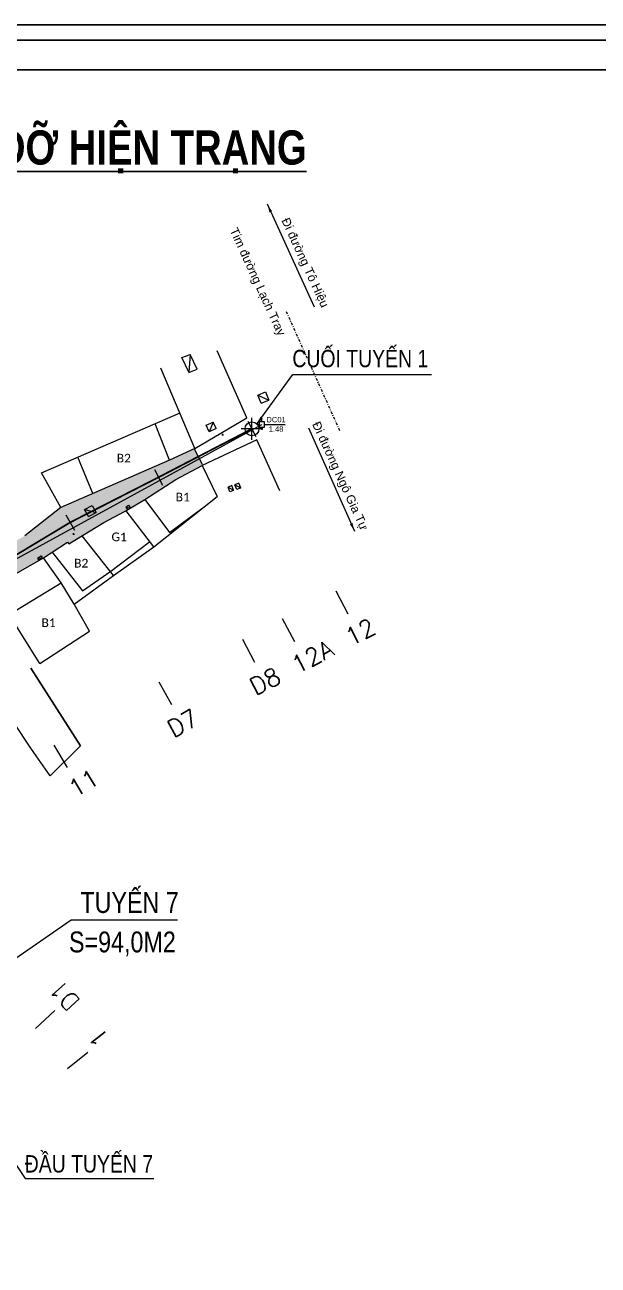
# Model space of a CAD drawing. Header units: metres. Extents: x 596935 to 599449, y 2303977 to 2305782.
# Drawn here: x 598804.3 to 598870.3, y 2304804.3 to 2304947.1 of the extents above; entities that cross this region are included whole.
import ezdxf
from ezdxf.enums import TextEntityAlignment as Align

# ---------------------------------------------------------------- set-up
doc = ezdxf.new("R2010")
doc.units = ezdxf.units.M
doc.header["$MEASUREMENT"] = 0
doc.header["$PDMODE"] = 2
doc.header["$PDSIZE"] = 0.1
for name, pattern in [('CENTERX2', [4, 2.5, -0.5, 0.5, -0.5]), ('DASHDOTTED', [0.2, 0.1, -0.05, 0, -0.05]), ('HIDDEN', [0.375, 0.25, -0.125])]:
    doc.linetypes.add(name, pattern=pattern)
for name, color, linetype in [('duong', 3, 'Continuous'), ('ga', 5, 'Continuous'), ('GHI CHU', 7, 'Continuous'), ('GHICHU', 7, 'Continuous'), ('KHUNGTEN', 5, 'Continuous'), ('KYHIEU', 250, 'Continuous'), ('pntelev', 2, 'Continuous'), ('thep', 2, 'Continuous'), ('tram', 6, 'Continuous'), ('TUYEN', 7, 'Continuous')]:
    doc.layers.add(name, color=color, linetype=linetype)
for name, color, linetype, lineweight in [('LC Dim', 8, 'Continuous', 18), ('LC Hatch', 252, 'Continuous', 9), ('LC Khac', 4, 'Continuous', 9), ('LC MANH DUT', 35, 'HIDDEN', 5), ('LC Text2', 7, 'Continuous', 25), ('Level 10', 7, 'Continuous', 0)]:
    doc.layers.add(name, color=color, linetype=linetype, lineweight=lineweight)
doc.styles.add('ghi chu', font='arial.ttf')
doc.styles.add('LC 1', font='')
doc.styles.add('LC3', font='', dxfattribs={"width": 0.8})
doc.styles.add('Legend', font='calibri.ttf')
doc.styles.add('STYLE1', font='')
doc.styles.add('T2', font='', dxfattribs={"width": 0.8})
doc.styles.add('TENCOC', font='Vnromanc.shx')
doc.styles.get('LC 1').set_extended_font_data('.VnAvantH', bold=True)
doc.styles.get('LC3').set_extended_font_data('.VnArialH', bold=True)
doc.styles.get('STYLE1').set_extended_font_data('.VnArial')
doc.styles.get('T2').set_extended_font_data('.VnArialH')
doc.dimstyles.get("Standard").update_dxf_attribs({"dimtxt": 0.18, "dimasz": 0.18, "dimexe": 0.18, "dimexo": 0.0625, "dimgap": 0.09, "dimtad": 0, "dimtih": 1, "dimtoh": 1, "dimdec": 4, "dimzin": 0, "dimdsep": 46, "dimtxsty": 'Standard', "dimcen": 0.09, "dimadec": 0, "dimazin": 0, "dimtfac": 1, "dimtdec": 4, "dimtofl": 0, "dimtmove": 0, "dimatfit": 3, "dimfxl": 1, "dimtolj": 1, "dimtzin": 0, "dimarcsym": 0})

# ---------------------------------------------------------------- blocks, each defined once
blk = doc.blocks.new('dc')
at = {"layer": 'KYHIEU', "color": 1, "lineweight": 0}
blk.add_lwpolyline([(-0.5, -0.5), (0.5, -0.5), (0.5, 0.5), (-0.5, 0.5)], close=True, dxfattribs=at)
at = {"layer": 'KYHIEU', "color": 1, "lineweight": 0, "const_width": 0.025}
blk.add_lwpolyline([(-0.04, 0, 1), (0.04, 0, 1)], format="xyb", close=True, dxfattribs=at)
at = {"layer": 'KYHIEU', "color": 1, "lineweight": 0}
for points in [[(0, 0.5), (0, 1)], [(0.5, 0), (1, 0)], [(-0.5, 0), (-1, 0)], [(0, -0.5), (0, -1)]]:
    blk.add_lwpolyline(points, dxfattribs=at)
blk = doc.blocks.new('a2')
at = {"layer": 'Defpoints', "flags": 128}
blk.add_lwpolyline([(297, 102.507), (0, 102.507), (0, -102.507), (297, -102.507)], close=True, dxfattribs=at)
at = {"layer": 'KHUNGTEN'}
blk.add_lwpolyline([(295.885, -100.496), (10, -100.496), (10, 101.392), (295.885, 101.392)], close=True, dxfattribs=at)
at = {"layer": 'thep'}
blk.add_lwpolyline([(293.77, -98.381), (12.115, -98.381), (12.115, 99.277), (293.77, 99.277)], close=True, dxfattribs=at)
blk = doc.blocks.new('TIEUDE1')
at = {"layer": 'LC Text2', "color": 7, "style": 'LC 1'}
blk.add_attdef('TIªU§Ò', text='', height=5, dxfattribs=at).set_placement((0, 0), align=Align.BOTTOM_CENTER)
blk.add_attdef('TL', text='', height=3, dxfattribs=at).set_placement((0, -2), align=Align.TOP_CENTER)
blk = doc.blocks.new('bu lon')
at = {"layer": 'LC Khac', "color": 9}
for p, q in [((0.786, 0), (-0.786, 0)), ((0, -0.786), (0, 0.786))]:
    blk.add_line(p, q, dxfattribs=at)
at = {"layer": 'LC Khac', "color": 7}
blk.add_circle((0, 0), 0.5, dxfattribs=at)
blk = doc.blocks.new('MM')
at = {"layer": 'LC Khac', "xscale": 2.289702860291335, "yscale": 2.289702860291335, "zscale": 2.289702860291335}
blk.add_blockref('bu lon', (0, 0), dxfattribs=at)
blk = doc.blocks.new('COCTRENTUYEN')
at = {"layer": 'TUYEN', "color": 2, "lineweight": 0}
for p, q in [((150.94, 257.83), (151.86, 256.05)), ((140.17, 252.24), (141.09, 250.46)), ((129.98, 247.03), (130.96, 245.28)), ((161.07, 238.3), (162.45, 235.64)), ((154.89, 235.09), (156.28, 232.43)), ((150.3, 232.71), (151.68, 230.05)), ((140.67, 227.8), (142.13, 225.18)), ((128.57, 220.5), (130.11, 217.93))]:
    blk.add_line(p, q, dxfattribs=at)
at = {"layer": 'TUYEN', "color": 3, "lineweight": 0}
for p, q in [((126.48, 187.9), (128.69, 189.94)), ((130.16, 183.29), (132.52, 185.15))]:
    blk.add_line(p, q, dxfattribs=at)
at = {"layer": 'TUYEN', "color": 1, "linetype": 'CENTERX2', "lineweight": 40, "const_width": 0.2}
blk.add_lwpolyline([(0, 0), (9.33, 34.54), (26.36, 91.65), (41.92, 141.27), (44.53, 156.91), (53.43, 191.27, -0.195591), (64.67, 206.38), (105, 230.82), (130.47, 246.16), (140.63, 251.35), (151.4, 256.94)], format="xyb", dxfattribs=at)
at = {"layer": 'TUYEN', "color": 2, "lineweight": 0, "flags": 128}
blk.add_lwpolyline([(144.76, 254.62), (145.68, 252.85)], dxfattribs=at)
at = {"layer": 'LC MANH DUT', "xscale": 0.6987324145411622, "yscale": 0.6987324145411622, "zscale": 0.6987324145411622, "rotation": 359.999216292062}
blk.add_blockref('MM', (151.4, 256.94, 0), dxfattribs=at)
at = {"layer": 'LC Text2', "style": 'T2', "width": 0.8}
for s, p in [('cuèi tuyÕn 1', (156.05, 264.03, 0)), ('®Çu tuyÕn 7', (125.24, 171.3, 0))]:
    blk.add_text(s, height=2, rotation=0.0008, dxfattribs=at).set_placement(p)
at = {"layer": 'TUYEN', "color": 2, "lineweight": 0, "style": 'TENCOC'}
for s, rotation, p in [('12', 27.4316, (162.8, 231.87)), ('12A', 27.4316, (156.62, 228.67)), ('D8', 27.4316, (151.82, 226.17)), ('D7', 29.0645, (142.37, 221.31)), ('11', 31.0494, (131.06, 214.41))]:
    blk.add_text(s, height=2, rotation=rotation, dxfattribs=at).set_placement(p)
at = {"layer": 'TUYEN', "color": 3, "lineweight": 0, "style": 'TENCOC'}
for s, rotation, p in [('D1', 132.6225, (131.74, 191.05)), ('1', 128.2765, (135.07, 186.76))]:
    blk.add_text(s, height=2, rotation=rotation, dxfattribs=at).set_placement(p)
at = {"layer": 'LC Dim', "lineweight": 0}
for points in [[(151.92, 257.43, 0), (156.1, 263.18, 0), (172.06, 263.18, 0)], [(121.41, 176.41), (125.29, 170.6), (140.09, 170.6)]]:
    blk.add_leader(points, dimstyle='Standard', override={"dimasz": 1, "dimgap": 0.09, "dimtad": 0, "dimdsep": 0, "dimtix": 1, "dimlwd": 0, "dimlwe": 0}, dxfattribs=at)

msp = doc.modelspace()

# ---------------------------------------------------------------- hatches: boundary and pattern name
at = {"layer": 'LC Hatch', "linetype": 'HIDDEN', "lineweight": 0, "ltscale": 2.5}
h = msp.add_hatch(dxfattribs=at)
h.set_pattern_fill('AR-SAND', color=256, scale=0.5, angle=90)
h.set_pattern_definition([(127.5, (0, 0), (-0.9634118845, -0.03149667905), [0, -0.76, 0, -0.85, 0, -0.8125]), (97.5, (0, 0), (-1.4110730326, 0.8848883526), [0, -0.41, 0, -0.685, 0, -0.2625]), (57.5, (-4e-17, -0.615), (-0.00282952677, 1.55707093088), [0, -0.25, 0, -0.9, 0, -1.175]), (47.5, (-4e-17, -0.615), (-0.4388377825, 1.5030633023), [0, -0.125, 0, -0.59, 0, -0.675])])
h.paths.add_polyline_path([(598725.873, 2304790.199), (598725.691, 2304799.768), (598727.758, 2304807.872), (598728.516, 2304811.059), (598728.981, 2304813.011), (598729.31, 2304814.302), (598730.219, 2304818.39), (598731.534, 2304822.932), (598734.135, 2304832.136), (598735.774, 2304838.237), (598736.9, 2304841.026), (598739.96, 2304843.165), (598739.049, 2304844.276), (598742.775, 2304846.845), (598744.091, 2304847.911), (598749.356, 2304851.358), (598753.979, 2304854.255), (598757.952, 2304856.668), (598761.563, 2304858.746), (598765.024, 2304860.903), (598766.468, 2304861.572), (598769.883, 2304863.818), (598776.646, 2304867.917), (598784.591, 2304872.841), (598791.531, 2304876.896), (598795.282, 2304879.234), (598799.419, 2304881.734), (598806.419, 2304885.731), (598809.194, 2304887.569), (598809.363, 2304887.366), (598813.37, 2304889.811), (598815.837, 2304891.126), (598818.104, 2304892.45), (598821.651, 2304894.763), (598824.701, 2304896.386), (598823.845, 2304898.325), (598820.949, 2304896.977), (598808.446, 2304891.556), (598804.272, 2304888.298), (598800.814, 2304886.255), (598796.868, 2304883.962), (598785.074, 2304877.111), (598781.27, 2304874.823), (598777.708, 2304872.797), (598767.315, 2304867.18), (598765.608, 2304866.127), (598747.746, 2304854.766), (598737.644, 2304848.838), (598736.017, 2304847.534), (598732.275, 2304843.087), (598733.289, 2304842.288), (598733.087, 2304841.821), (598730.533, 2304836.867), (598726.996, 2304821.358), (598725, 2304815.335), (598724.929, 2304811.794), (598722.688, 2304805.26), (598719.938, 2304796.668), (598718.611, 2304793.013), (598718.926, 2304792.903), (598716.251, 2304781.576), (598716.011, 2304780.366), (598711.943, 2304766.604), (598708.327, 2304754.291), (598707.526, 2304751.514), (598705.885, 2304746.709), (598704.786, 2304742.751), (598704.047, 2304739.412), (598703.88, 2304739.374), (598701.684, 2304731.753), (598700.525, 2304728.067), (598700.003, 2304725.738), (598698.751, 2304721.855), (598698.789, 2304721.834), (598696.137, 2304713.164), (598694.253, 2304706.96), (598693.04, 2304702.842), (598688.785, 2304687.346), (598688.077, 2304684.751), (598686.739, 2304680.057), (598682.182, 2304663.63), (598680.959, 2304659.339), (598676.991, 2304645.685), (598676.739, 2304644.007), (598676.4, 2304643.428), (598681.955, 2304644.003), (598682.231, 2304646.111), (598686.295, 2304661.976), (598690.356, 2304677.655), (598695.519, 2304695.167), (598703.677, 2304721.191), (598709.433, 2304739.612), (598715.186, 2304757.546), (598718.109, 2304766.677), (598721.826, 2304778.186), (598723.609, 2304784.33)])

# ---------------------------------------------------------------- linework, layer by layer
at = {"layer": 'duong', "color": 4, "linetype": 'DASHDOTTED', "lineweight": 0, "ltscale": 3}
msp.add_line((598840.553, 2304900.389), (598834.419, 2304914.06), dxfattribs=at)
at = {"layer": 'duong', "color": 4, "linetype": 'Continuous', "lineweight": 0}
for p, q in [((598829.833, 2304901.889), (598826.44, 2304909.587)), ((598823.845, 2304898.325), (598829.833, 2304901.889)), ((598831.009, 2304899.321), (598824.701, 2304896.386)), ((598833.655, 2304893.467), (598831.009, 2304899.321)), ((598820.949, 2304896.977), (598808.446, 2304891.556)), ((598823.845, 2304898.325), (598820.949, 2304896.977)), ((598821.651, 2304894.763), (598824.701, 2304896.386)), ((598818.104, 2304892.45), (598821.651, 2304894.763)), ((598808.446, 2304891.556), (598804.272, 2304888.298)), ((598815.837, 2304891.126), (598818.104, 2304892.45)), ((598809.363, 2304887.366), (598813.37, 2304889.811)), ((598813.37, 2304889.811), (598815.837, 2304891.126)), ((598806.419, 2304885.731), (598809.194, 2304887.569)), ((598809.194, 2304887.569), (598809.363, 2304887.366)), ((598799.419, 2304881.734), (598806.419, 2304885.731))]:
    msp.add_line(p, q, dxfattribs=at)
at = {"layer": 'ga', "linetype": 'Continuous', "lineweight": 0}
for p, q in [((598822.355, 2304908.826), (598823.333, 2304909.175)), ((598823.148, 2304907.118), (598822.355, 2304908.826)), ((598823.333, 2304909.175), (598823.148, 2304907.118)), ((598824.126, 2304907.467), (598823.333, 2304909.175)), ((598831.099, 2304904.487), (598831.992, 2304904.846)), ((598831.488, 2304903.545), (598831.099, 2304904.487)), ((598831.099, 2304904.487), (598832.382, 2304903.904)), ((598831.488, 2304903.545), (598832.382, 2304903.904)), ((598825.954, 2304901.39), (598825.509, 2304900.266)), ((598826.319, 2304900.642), (598825.954, 2304901.39)), ((598825.509, 2304900.266), (598825.144, 2304901.014)), ((598826.319, 2304900.642), (598825.509, 2304900.266)), ((598828.479, 2304894.163), (598829.15, 2304893.822)), ((598827.675, 2304893.887), (598828.317, 2304893.554)), ((598811.171, 2304891.302), (598812.03, 2304891.767)), ((598811.627, 2304890.495), (598811.171, 2304891.302)), ((598811.174, 2304891.303), (598812.485, 2304890.961)), ((598815.903, 2304891.598), (598816.438, 2304891.477)), ((598811.627, 2304890.495), (598812.485, 2304890.961)), ((598805.736, 2304885.71), (598806.175, 2304885.964)), ((598805.83, 2304885.546), (598806.268, 2304885.8))]:
    msp.add_line(p, q, dxfattribs=at)
at = {"layer": 'ga', "linetype": 'Continuous', "lineweight": 0, "flags": 128}
for points in [[(598823.178, 2304907.102), (598824.126, 2304907.467)], [(598831.992, 2304904.846), (598832.382, 2304903.904)], [(598825.144, 2304901.014), (598825.954, 2304901.39)], [(598828.1, 2304894.081), (598827.675, 2304893.887)], [(598828.317, 2304893.554), (598828.1, 2304894.081)], [(598828.927, 2304894.359), (598828.479, 2304894.163)], [(598828.702, 2304893.626), (598828.479, 2304894.163)], [(598829.15, 2304893.822), (598828.927, 2304894.359)], [(598827.892, 2304893.36), (598827.675, 2304893.887)], [(598828.317, 2304893.554), (598827.907, 2304893.351)], [(598829.15, 2304893.822), (598828.702, 2304893.626)], [(598812.03, 2304891.767), (598812.485, 2304890.961)], [(598815.903, 2304891.598), (598816.231, 2304891.831), (598816.438, 2304891.477)], [(598815.903, 2304891.598), (598816.092, 2304891.274)], [(598805.736, 2304885.71), (598805.83, 2304885.546)], [(598806.175, 2304885.964), (598806.268, 2304885.8)]]:
    msp.add_lwpolyline(points, dxfattribs=at)
at = {"layer": 'GHICHU', "lineweight": 0}
msp.add_line((598832.201, 2304901.103), (598834.255, 2304901.103), dxfattribs=at)
at = {"layer": 'Level 10', "color": 8, "linetype": 'ByBlock', "lineweight": 13}
for p, q in [((598823.845, 2304898.325), (598819.95, 2304907.587)), ((598806.22, 2304895.52), (598822.16, 2304902.44)), ((598808.446, 2304891.556), (598806.22, 2304895.52)), ((598819.13, 2304887.03), (598826.444, 2304892.808)), ((598819.13, 2304887.03), (598815.95, 2304891.15)), ((598814.51, 2304883.72), (598810.87, 2304888.286)), ((598814.51, 2304883.72), (598819.13, 2304887.03)), ((598808.48, 2304882.89), (598806.419, 2304885.731)), ((598809.96, 2304880.4), (598808.48, 2304882.89)), ((598809.96, 2304880.4), (598814.51, 2304883.72)), ((598811.73, 2304877.31), (598809.96, 2304880.4)), ((598806.01, 2304873.59), (598811.73, 2304877.31)), ((598810.71, 2304864.1), (598804.96, 2304873.05)), ((598804.96, 2304873.05), (598810.71, 2304864.1)), ((598804.96, 2304863.84), (598800.99, 2304869.8)), ((598810.71, 2304864.1), (598810.45, 2304863.87)), ((598805.3, 2304863.33), (598804.96, 2304863.84)), ((598807.18, 2304860.63), (598805.3, 2304863.33)), ((598810.45, 2304863.87), (598807.18, 2304860.63))]:
    msp.add_line(p, q, dxfattribs=at)
at = {"layer": 'Level 10', "color": 8, "linetype": 'ByBlock', "lineweight": 0}
for p, q in [((598820.949, 2304896.977), (598819.27, 2304901.19)), ((598812.119, 2304893.149), (598810.4, 2304897.33)), ((598824.701, 2304896.386), (598826.444, 2304892.808)), ((598818.104, 2304892.45), (598820.95, 2304888.65)), ((598820.95, 2304888.65), (598824.68, 2304891.43)), ((598814.19, 2304884.2), (598818.62, 2304887.58)), ((598807.44, 2304886.39), (598810.92, 2304881.95)), ((598810.92, 2304881.95), (598814.19, 2304884.2)), ((598802.49, 2304879.23), (598808.48, 2304882.89)), ((598806.01, 2304873.59), (598802.49, 2304879.23))]:
    msp.add_line(p, q, dxfattribs=at)
at = {"layer": 'Level 10', "color": 8, "linetype": 'Continuous', "lineweight": 0}
for p in [(598827.07, 2304899.93), (598827.07, 2304899.93), (598809.9, 2304888.49)]:
    msp.add_point(p, dxfattribs=at)
at = {"layer": 'tram', "linetype": 'Continuous', "lineweight": 0, "flags": 128}
msp.add_lwpolyline([(598767.207, 2304865.923), (598831.572, 2304901.097)], dxfattribs=at)

# ---------------------------------------------------------------- block references
at = {"layer": 'GHICHU', "lineweight": 0}
ref = msp.add_blockref('dc', (598831.576, 2304901.103), dxfattribs=dict(at, xscale=0.6250000000103964, yscale=0.6250000000103964, zscale=0.6250000000103964))
ref.add_attrib('T1', 'DC01', dxfattribs={"layer": '0', "color": 1, "height": 0.625, "style": 'STYLE1'}).set_placement((598833.209, 2304901.349), align=Align.CENTER)
ref.add_attrib('4.700', '1.48', dxfattribs={"layer": '0', "color": 1, "height": 0.625, "style": 'STYLE1'}).set_placement((598833.209, 2304900.268), align=Align.CENTER)
at = {"layer": 'LC Text2'}
ref = msp.add_blockref('TIEUDE1', (598803.79, 2304929.847, 0), dxfattribs=dict(at, xscale=0.8000020620485555, yscale=0.8000020620485555, zscale=0.8000020620485555, rotation=359.9999999976748))
ref.add_attrib('TIªU§Ò', '%%Ub×nh ®å ph¸ dì hiÖn tr¹ng', dxfattribs={"color": 7, "height": 3.93954, "rotation": 360, "style": 'LC3', "width": 0.8}).set_placement((598803.79, 2304929.847), align=Align.BOTTOM_CENTER)
at = {"layer": 'LC Text2', "linetype": 'Continuous', "lineweight": 0}
msp.add_blockref('COCTRENTUYEN', (598679.033, 2304643.669), dxfattribs=at)
at = {"layer": 'pntelev', "linetype": 'Continuous', "lineweight": 0, "xscale": 1.6, "yscale": 1.6, "zscale": 1.6}
msp.add_blockref('a2', (598498.144, 2304783.116), dxfattribs=at)

# ---------------------------------------------------------------- texts
at = {"layer": 'GHI CHU', "linetype": 'Continuous', "lineweight": 0, "char_height": 1, "attachment_point": 1, "rotation": 294.59203, "style": 'ghi chu'}
for s, insert in [('\\pt3;Đi đường Tô Hiệu', (598834.71, 2304925.035)), ('\\pt3;Tim đường Lạch Tray', (598828.753, 2304923.897)), ('\\pt3;Đi đường Ngô Gia Tự', (598838.24, 2304901.57))]:
    msp.add_mtext_dynamic_manual_height_columns(s, width=16.05815, gutter_width=1, heights=[0], dxfattribs=dict(at, insert=insert))
at = {"layer": 'LC Text2', "style": 'T2', "width": 0.8}
for s, p in [('tuyÕn 7', (598810.68, 2304844.86)), ('s=94,0m2', (598809.365, 2304840.32))]:
    msp.add_text(s, height=2.4, rotation=360, dxfattribs=at).set_placement(p)
at = {"layer": 'Level 10', "color": 8, "linetype": 'Continuous', "lineweight": 13, "style": 'Legend'}
for s, p in [('B2', (598814.858, 2304896.728)), ('B1', (598821.648, 2304892.249)), ('G1', (598814.252, 2304887.663)), ('B2', (598809.956, 2304884.635)), ('B1', (598806.2, 2304877.78))]:
    msp.add_text(s, height=1, dxfattribs=at).set_placement(p)

# ---------------------------------------------------------------- leaders
at = {"linetype": 'Continuous', "lineweight": 0}
for points in [[(598832.183, 2304926.505), (598837.612, 2304914.663)], [(598842.262, 2304888.782), (598836.982, 2304900.691)]]:
    msp.add_leader(points, dimstyle='Standard', override={"dimasz": 1, "dimgap": 0.09, "dimtad": 0, "dimdsep": 0, "dimtix": 1, "dimlwd": 0, "dimlwe": 0}, dxfattribs=at)
at = {"layer": 'LC Dim', "linetype": 'Continuous', "lineweight": 0}
msp.add_leader([(598790.31, 2304830.762, 0), (598809.621, 2304844.048, 0), (598821.875, 2304844.048, 0)], dimstyle='Standard', override={"dimtxt": 0.5, "dimasz": 1.5, "dimgap": 0.09, "dimtad": 0, "dimdec": 2, "dimdsep": 0, "dimtdec": 2, "dimtix": 1, "dimlwd": 0, "dimlwe": 0}, dxfattribs=at)

doc.saveas('drawing.dxf')
